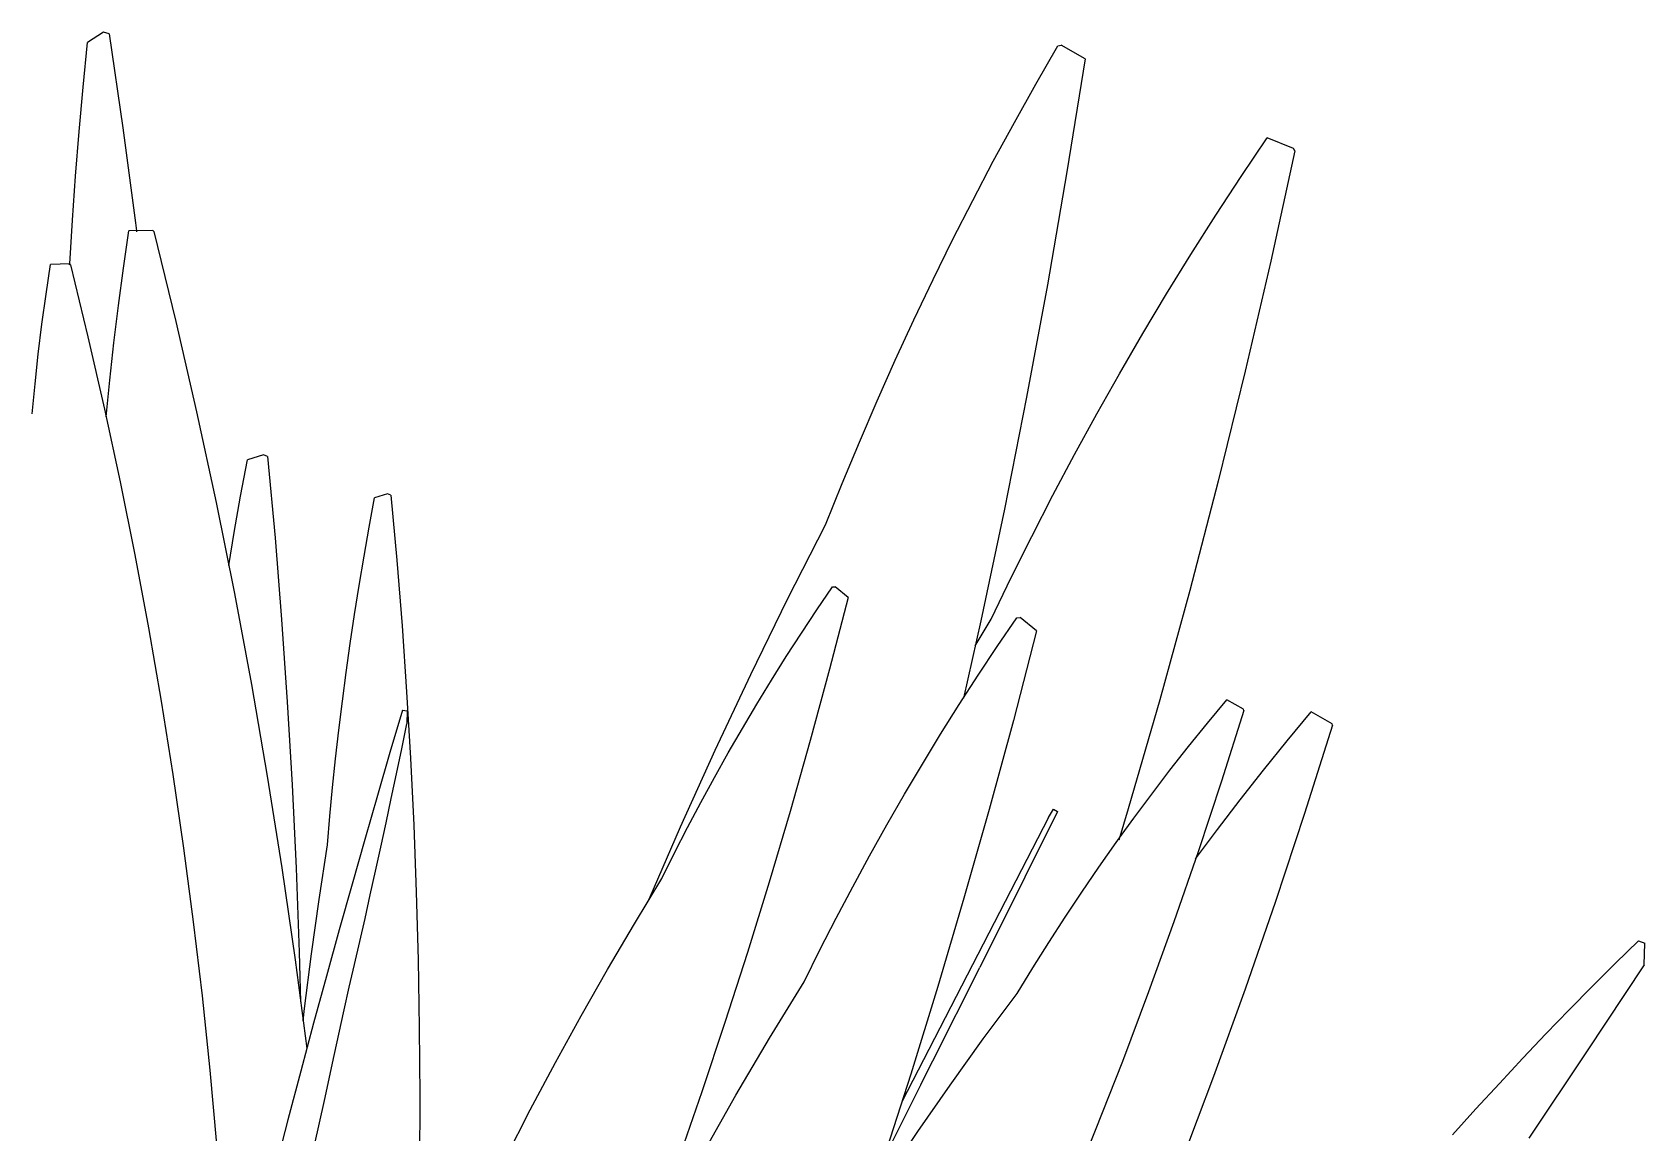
# Model space of a CAD drawing. Header units: metres. Extents: x 244.4 to 340.3, y -4.1 to 64.3.
# Drawn here: x 302.3909 to 302.7435, y 41.213 to 41.4538 of the extents above; entities that cross this region are included whole.
import ezdxf

# ---------------------------------------------------------------- set-up
doc = ezdxf.new("R2010")
doc.units = ezdxf.units.M
doc.layers.add('Edges', color=7, linetype='Continuous')

msp = doc.modelspace()

# ---------------------------------------------------------------- linework, layer by layer
at = {"layer": 'Edges'}
for p, q in [((302.402, 41.44177), (302.40293, 41.45154)), ((302.40643, 41.45377), (302.40293, 41.45154)), ((302.40772, 41.45342), (302.40643, 41.45377)), ((302.40772, 41.45342), (302.41067, 41.43286)), ((302.61035, 41.44244), (302.61516, 41.45077)), ((302.61516, 41.45077), (302.61589, 41.45093)), ((302.62112, 41.44796), (302.61589, 41.45093)), ((302.62112, 41.44796), (302.61714, 41.42321)), ((302.40115, 41.43203), (302.402, 41.44177)), ((302.60564, 41.43403), (302.61035, 41.44244)), ((302.60103, 41.42555), (302.60564, 41.43403)), ((302.40037, 41.42231), (302.40115, 41.43203)), ((302.41067, 41.43286), (302.41344, 41.41211)), ((302.65522, 41.42224), (302.66088, 41.43068)), ((302.66665, 41.42831), (302.66088, 41.43068)), ((302.66694, 41.42785), (302.66169, 41.40371)), ((302.66694, 41.42785), (302.66665, 41.42831)), ((302.59653, 41.41699), (302.60103, 41.42555)), ((302.61714, 41.42321), (302.61287, 41.39854)), ((302.39966, 41.41263), (302.40037, 41.42231)), ((302.64968, 41.41373), (302.65522, 41.42224)), ((302.59214, 41.40836), (302.59653, 41.41699)), ((302.39907, 41.4031), (302.39966, 41.41263)), ((302.41344, 41.41211), (302.41365, 41.41034)), ((302.64424, 41.40516), (302.64968, 41.41373)), ((302.41082, 41.40215), (302.41203, 41.4103)), ((302.41727, 41.41044), (302.41203, 41.4103)), ((302.41365, 41.41034), (302.41368, 41.4101)), ((302.41747, 41.4102), (302.41727, 41.41044)), ((302.41747, 41.4102), (302.42227, 41.39051)), ((302.58784, 41.39965), (302.59214, 41.40836)), ((302.63892, 41.39653), (302.64424, 41.40516)), ((302.3939, 41.39646), (302.39487, 41.40299)), ((302.39907, 41.4031), (302.39487, 41.40299)), ((302.39903, 41.40299), (302.39907, 41.4031)), ((302.39903, 41.40291), (302.39903, 41.40299)), ((302.39922, 41.40291), (302.39907, 41.4031)), ((302.39922, 41.40291), (302.40307, 41.38714)), ((302.40971, 41.39399), (302.41082, 41.40215)), ((302.66169, 41.40371), (302.65611, 41.37963)), ((302.58366, 41.39087), (302.58784, 41.39965)), ((302.61287, 41.39854), (302.6083, 41.37395)), ((302.39301, 41.38992), (302.3939, 41.39646)), ((302.63372, 41.38784), (302.63892, 41.39653)), ((302.40871, 41.38582), (302.40971, 41.39399)), ((302.57958, 41.38203), (302.58366, 41.39087)), ((302.39221, 41.38338), (302.39301, 41.38992)), ((302.42227, 41.39051), (302.4268, 41.37074)), ((302.62863, 41.37908), (302.63372, 41.38784)), ((302.40307, 41.38714), (302.4067, 41.3713)), ((302.40782, 41.37764), (302.40871, 41.38582)), ((302.3915, 41.37683), (302.39221, 41.38338)), ((302.57561, 41.37311), (302.57958, 41.38203)), ((302.39087, 41.37027), (302.3915, 41.37683)), ((302.40706, 41.36966), (302.40782, 41.37764)), ((302.62365, 41.37027), (302.62863, 41.37908)), ((302.65611, 41.37963), (302.6502, 41.3556)), ((302.57174, 41.36413), (302.57561, 41.37311)), ((302.6083, 41.37395), (302.60344, 41.34945)), ((302.4067, 41.3713), (302.41012, 41.35542)), ((302.4268, 41.37074), (302.43107, 41.35091)), ((302.61879, 41.3614), (302.62365, 41.37027)), ((302.56798, 41.35509), (302.57174, 41.36413)), ((302.43644, 41.35227), (302.43792, 41.36024)), ((302.44142, 41.36136), (302.43792, 41.36024)), ((302.44235, 41.361), (302.44142, 41.36136)), ((302.44235, 41.361), (302.44397, 41.34321)), ((302.61406, 41.35248), (302.61879, 41.3614)), ((302.6502, 41.3556), (302.64397, 41.33163)), ((302.41012, 41.35542), (302.41332, 41.33948)), ((302.43504, 41.34431), (302.43644, 41.35227)), ((302.46855, 41.35281), (302.46575, 41.35191)), ((302.4693, 41.35252), (302.46855, 41.35281)), ((302.4693, 41.35252), (302.47059, 41.33827)), ((302.56434, 41.34599), (302.56798, 41.35509)), ((302.60944, 41.3435), (302.61406, 41.35248)), ((302.43107, 41.35091), (302.43507, 41.33102)), ((302.46457, 41.34552), (302.46575, 41.35191)), ((302.60344, 41.34945), (302.59828, 41.32505)), ((302.46344, 41.33915), (302.46457, 41.34552)), ((302.55604, 41.32973), (302.56434, 41.34599)), ((302.43384, 41.33713), (302.43504, 41.34431)), ((302.44397, 41.34321), (302.4454, 41.3253)), ((302.60494, 41.33448), (302.60944, 41.3435)), ((302.41332, 41.33948), (302.41631, 41.3235)), ((302.46238, 41.33278), (302.46344, 41.33915)), ((302.47059, 41.33827), (302.47174, 41.32392)), ((302.60056, 41.3254), (302.60494, 41.33448)), ((302.43507, 41.33102), (302.4388, 41.31106)), ((302.46137, 41.32642), (302.46238, 41.33278)), ((302.56241, 41.32743), (302.56583, 41.33244)), ((302.56583, 41.33244), (302.56644, 41.33247)), ((302.56931, 41.33015), (302.56644, 41.33247)), ((302.64397, 41.33163), (302.63741, 41.30772)), ((302.54798, 41.3133), (302.55604, 41.32973)), ((302.55905, 41.32235), (302.56241, 41.32743)), ((302.56931, 41.33015), (302.56523, 41.31445)), ((302.4454, 41.3253), (302.44664, 41.30728)), ((302.46042, 41.32008), (302.46137, 41.32642)), ((302.47174, 41.32392), (302.47274, 41.30948)), ((302.59828, 41.32505), (302.59449, 41.30814)), ((302.59705, 41.31957), (302.60056, 41.3254)), ((302.60189, 41.31944), (302.60616, 41.3257)), ((302.60616, 41.3257), (302.60692, 41.32574)), ((302.6105, 41.32284), (302.60692, 41.32574)), ((302.41631, 41.3235), (302.41908, 41.30747)), ((302.55575, 41.31723), (302.55905, 41.32235)), ((302.6105, 41.32284), (302.60541, 41.30324)), ((302.45953, 41.31374), (302.46042, 41.32008)), ((302.5525, 41.31204), (302.55575, 41.31723)), ((302.5977, 41.31311), (302.60189, 41.31944)), ((302.4587, 41.30742), (302.45953, 41.31374)), ((302.54018, 41.29671), (302.54798, 41.3133)), ((302.56523, 41.31445), (302.56099, 41.29883)), ((302.4388, 41.31106), (302.44226, 41.29105)), ((302.5493, 41.3068), (302.5525, 41.31204)), ((302.59357, 41.3067), (302.5977, 41.31311)), ((302.41908, 41.30747), (302.42164, 41.2914)), ((302.44664, 41.30728), (302.4477, 41.28914)), ((302.45792, 41.30111), (302.4587, 41.30742)), ((302.47274, 41.30948), (302.47359, 41.29496)), ((302.54616, 41.3015), (302.5493, 41.3068)), ((302.58951, 41.30023), (302.59357, 41.3067)), ((302.63741, 41.30772), (302.63053, 41.28389)), ((302.64788, 41.30267), (302.6521, 41.30775)), ((302.65574, 41.30567), (302.6521, 41.30775)), ((302.47185, 41.30548), (302.4691, 41.29623)), ((302.47185, 41.30548), (302.47284, 41.30534)), ((302.47284, 41.30534), (302.47281, 41.30252)), ((302.60541, 41.30324), (302.60012, 41.28374)), ((302.64374, 41.29754), (302.64788, 41.30267)), ((302.65578, 41.30543), (302.6509, 41.28994)), ((302.65578, 41.30543), (302.65574, 41.30567)), ((302.6653, 41.29877), (302.67056, 41.30511)), ((302.67511, 41.30252), (302.67056, 41.30511)), ((302.45721, 41.29482), (302.45792, 41.30111)), ((302.47167, 41.29701), (302.47281, 41.30252)), ((302.54308, 41.29615), (302.54616, 41.3015)), ((302.58553, 41.29369), (302.58951, 41.30023)), ((302.67516, 41.30221), (302.66906, 41.28288)), ((302.67516, 41.30221), (302.67511, 41.30252)), ((302.4691, 41.29623), (302.46634, 41.28681)), ((302.47053, 41.29156), (302.47167, 41.29701)), ((302.53263, 41.27995), (302.54018, 41.29671)), ((302.54006, 41.29075), (302.54308, 41.29615)), ((302.56099, 41.29883), (302.55658, 41.28329)), ((302.63966, 41.29235), (302.64374, 41.29754)), ((302.66012, 41.29236), (302.6653, 41.29877)), ((302.45655, 41.28854), (302.45721, 41.29482)), ((302.47359, 41.29496), (302.47429, 41.28035)), ((302.58161, 41.28708), (302.58553, 41.29369)), ((302.63566, 41.28712), (302.63966, 41.29235)), ((302.65503, 41.28589), (302.66012, 41.29236)), ((302.42164, 41.2914), (302.42398, 41.27529)), ((302.44226, 41.29105), (302.44545, 41.27099)), ((302.4477, 41.28914), (302.44858, 41.2709)), ((302.45595, 41.28228), (302.45655, 41.28854)), ((302.46939, 41.28615), (302.47053, 41.29156)), ((302.5371, 41.2853), (302.54006, 41.29075)), ((302.6509, 41.28994), (302.6458, 41.27452)), ((302.46634, 41.28681), (302.46358, 41.2772)), ((302.46824, 41.2808), (302.46939, 41.28615)), ((302.53419, 41.27979), (302.5371, 41.2853)), ((302.57776, 41.2804), (302.58161, 41.28708)), ((302.63172, 41.28183), (302.63566, 41.28712)), ((302.65004, 41.27935), (302.65503, 41.28589)), ((302.45541, 41.27604), (302.45595, 41.28228)), ((302.55658, 41.28329), (302.552, 41.26783)), ((302.61308, 41.282), (302.58104, 41.21981)), ((302.60012, 41.28374), (302.59461, 41.26434)), ((302.61506, 41.28332), (302.60793, 41.26897)), ((302.61308, 41.282), (302.61417, 41.28379)), ((302.61417, 41.28379), (302.61506, 41.28332)), ((302.63053, 41.28389), (302.62845, 41.27701)), ((302.6286, 41.27752), (302.63172, 41.28183)), ((302.66906, 41.28288), (302.6627, 41.26362)), ((302.4671, 41.2755), (302.46824, 41.2808)), ((302.47429, 41.28035), (302.47484, 41.26565)), ((302.52581, 41.26413), (302.53263, 41.27995)), ((302.53135, 41.27424), (302.53419, 41.27979)), ((302.57399, 41.27365), (302.57776, 41.2804)), ((302.64525, 41.27293), (302.65004, 41.27935)), ((302.42398, 41.27529), (302.4261, 41.25915)), ((302.45361, 41.26408), (302.45541, 41.27604)), ((302.46358, 41.2772), (302.4608, 41.26742)), ((302.46595, 41.27026), (302.4671, 41.2755)), ((302.62407, 41.27111), (302.62786, 41.2765)), ((302.62786, 41.2765), (302.6286, 41.27752)), ((302.6458, 41.27452), (302.6405, 41.25916)), ((302.44545, 41.27099), (302.44837, 41.25088)), ((302.44858, 41.2709), (302.44927, 41.25255)), ((302.52856, 41.26863), (302.53135, 41.27424)), ((302.57029, 41.26684), (302.57399, 41.27365)), ((302.62036, 41.26568), (302.62407, 41.27111)), ((302.4608, 41.26742), (302.45801, 41.25746)), ((302.4648, 41.26507), (302.46595, 41.27026)), ((302.52254, 41.25877), (302.52856, 41.26863)), ((302.552, 41.26783), (302.54726, 41.25245)), ((302.60793, 41.26897), (302.59807, 41.2492)), ((302.45195, 41.25215), (302.45361, 41.26408)), ((302.46365, 41.25993), (302.4648, 41.26507)), ((302.47484, 41.26565), (302.47525, 41.25087)), ((302.56666, 41.25997), (302.57029, 41.26684)), ((302.59461, 41.26434), (302.58889, 41.24504)), ((302.61672, 41.2602), (302.62036, 41.26568)), ((302.6627, 41.26362), (302.65608, 41.24445)), ((302.4261, 41.25915), (302.428, 41.24297)), ((302.45801, 41.25746), (302.45522, 41.24732)), ((302.46251, 41.25485), (302.46365, 41.25993)), ((302.51664, 41.24877), (302.52254, 41.25877)), ((302.56311, 41.25304), (302.56666, 41.25997)), ((302.61315, 41.25468), (302.61672, 41.2602)), ((302.6405, 41.25916), (302.63498, 41.24387)), ((302.46136, 41.24983), (302.46251, 41.25485)), ((302.60966, 41.24911), (302.61315, 41.25468)), ((302.73709, 41.25011), (302.74214, 41.25504)), ((302.74214, 41.25504), (302.74347, 41.25449)), ((302.74331, 41.24978), (302.74347, 41.25449)), ((302.44837, 41.25088), (302.45092, 41.23144)), ((302.44927, 41.25255), (302.44957, 41.24171)), ((302.45043, 41.24025), (302.45195, 41.25215)), ((302.46021, 41.24486), (302.46136, 41.24983)), ((302.47525, 41.25087), (302.47551, 41.23602)), ((302.54726, 41.25245), (302.54235, 41.23716)), ((302.55964, 41.24604), (302.56311, 41.25304)), ((302.74331, 41.24978), (302.73073, 41.23073)), ((302.73203, 41.24508), (302.73709, 41.25011)), ((302.45522, 41.24732), (302.45241, 41.23701)), ((302.51089, 41.23865), (302.51664, 41.24877)), ((302.5878, 41.22877), (302.59807, 41.2492)), ((302.60625, 41.2435), (302.60966, 41.24911)), ((302.428, 41.24297), (302.42968, 41.22676)), ((302.45906, 41.23996), (302.46021, 41.24486)), ((302.55211, 41.23372), (302.55964, 41.24604)), ((302.58889, 41.24504), (302.58297, 41.22584)), ((302.59883, 41.23355), (302.60625, 41.2435)), ((302.63498, 41.24387), (302.62926, 41.22865)), ((302.65608, 41.24445), (302.64919, 41.22536)), ((302.72696, 41.23993), (302.73203, 41.24508)), ((302.45012, 41.23755), (302.45043, 41.24025)), ((302.45691, 41.22996), (302.45906, 41.23996)), ((302.72187, 41.23468), (302.72696, 41.23993)), ((302.45241, 41.23701), (302.4496, 41.22653)), ((302.47551, 41.23602), (302.47562, 41.22109)), ((302.50527, 41.2284), (302.51089, 41.23865)), ((302.54235, 41.23716), (302.53728, 41.22196)), ((302.54475, 41.22124), (302.55211, 41.23372)), ((302.59158, 41.22348), (302.59883, 41.23355)), ((302.71678, 41.22932), (302.72187, 41.23468)), ((302.45475, 41.2201), (302.45691, 41.22996)), ((302.58518, 41.22357), (302.5878, 41.22877)), ((302.62926, 41.22865), (302.62332, 41.2135)), ((302.71168, 41.22385), (302.71678, 41.22932)), ((302.73073, 41.23073), (302.71812, 41.21188)), ((302.42968, 41.22676), (302.43115, 41.21052)), ((302.4496, 41.22653), (302.44679, 41.21588)), ((302.49979, 41.21803), (302.50527, 41.2284)), ((302.58297, 41.22584), (302.57696, 41.2071)), ((302.64919, 41.22536), (302.64205, 41.20636)), ((302.53728, 41.22196), (302.53204, 41.20685)), ((302.58518, 41.22357), (302.57696, 41.2071)), ((302.5845, 41.21329), (302.59158, 41.22348)), ((302.70656, 41.21828), (302.71168, 41.22385)), ((302.45258, 41.21036), (302.45475, 41.2201)), ((302.47562, 41.22109), (302.47558, 41.20609)), ((302.49445, 41.20754), (302.49979, 41.21803)), ((302.53757, 41.2086), (302.54475, 41.22124)), ((302.70144, 41.21261), (302.70656, 41.21828)), ((302.44679, 41.21588), (302.44397, 41.20506)), ((302.5776, 41.203), (302.5845, 41.21329)), ((302.62332, 41.2135), (302.61718, 41.19844))]:
    msp.add_line(p, q, dxfattribs=at)

doc.saveas('drawing.dxf')
